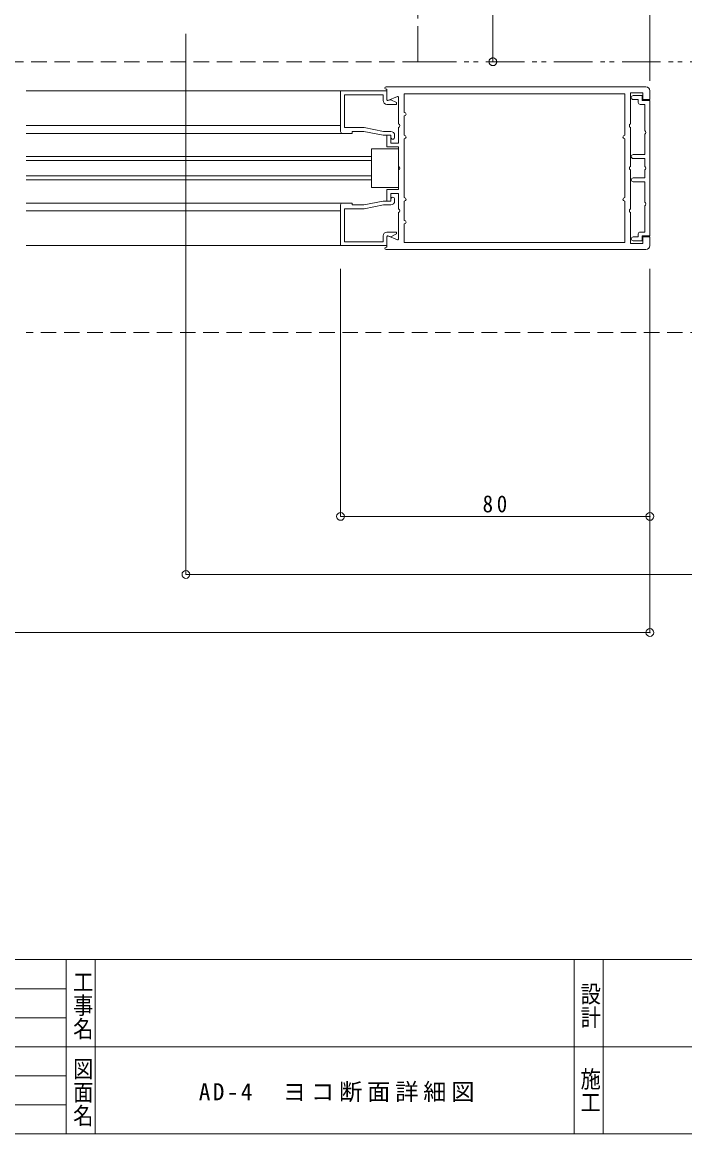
# Model space of a CAD drawing. Units: millimetres at full size, sheet at 1:2; details may follow other scales. Extents: x -822 to 1661, y -1160 to -613.
# Drawn here: x 297.2 to 468.6, y -1159.8 to -872.5 of the extents above; entities that cross this region are included whole.
import ezdxf
from ezdxf.enums import TextEntityAlignment as Align

# ---------------------------------------------------------------- set-up
doc = ezdxf.new("R2010")
doc.units = ezdxf.units.MM
doc.header["$LTSCALE"] = 2
doc.header["$PDMODE"] = 32
doc.header["$PDSIZE"] = 2
doc.linetypes.add('DASHED2', pattern=[3, 2, -1])
doc.linetypes.add('DOUBLE_CHAIN1', pattern=[8.8, 5, -1, 0.6, -0.6, 0.6, -1])
for name, color, linetype, lineweight in [('2-0_0', 2, 'DOUBLE_CHAIN1', 15), ('2-2_22_配置点', 7, 'Continuous', 18), ('F-E', 5, 'Continuous', 9)]:
    doc.layers.add(name, color=color, linetype=linetype, lineweight=lineweight)
doc.layers.add('F-7', color=7, linetype='Continuous')
doc.styles.add('@ＭＳ ゴシック', font='')
doc.styles.add('ＭＳ ゴシック', font='')
doc.styles.get('@ＭＳ ゴシック').set_extended_font_data('@MS Gothic')
doc.styles.get('ＭＳ ゴシック').set_extended_font_data('MS Gothic')

msp = doc.modelspace()

# ---------------------------------------------------------------- linework, layer by layer
at = {"layer": '2-0_0'}
for p, q in [((399.576, -732.726), (399.576, -882.726)), ((399.576, -882.726), (588.061, -882.726))]:
    msp.add_line(p, q, dxfattribs=at)
at = {"layer": '2-0_0', "color": 3, "linetype": 'Continuous', "lineweight": 9}
msp.add_line((418.977, -882.726), (418.977, -732.726), dxfattribs=at)
at = {"layer": '2-0_0', "color": 5}
msp.add_point((418.977, -882.726), dxfattribs=at)
at = {"layer": '2-2_22_配置点', "color": 3, "lineweight": 9}
for p, q in [((459.576, -857.559), (459.576, -887.622)), ((339.576, -1015.229), (339.576, -875.503)), ((379.576, -1000.229), (379.576, -936.226)), ((459.576, -1030.229), (459.576, -936.226)), ((379.576, -1000.229), (459.576, -1000.229)), ((339.576, -1015.229), (714.039, -1015.229)), ((113.47, -1030.229), (459.576, -1030.229))]:
    msp.add_line(p, q, dxfattribs=at)
at = {"layer": '2-2_22_配置点', "color": 4, "linetype": 'DASHED2', "lineweight": 5}
for p, q in [((399.576, -882.726), (97.47, -882.726)), ((588.061, -952.726), (298.281, -952.726))]:
    msp.add_line(p, q, dxfattribs=at)
at = {"layer": '2-2_22_配置点', "color": 4, "lineweight": 5}
for p, q in [((379.576, -890.226), (298.281, -890.226)), ((379.576, -899.226), (298.281, -899.226)), ((380.076, -901.226), (298.281, -901.226)), ((380.076, -919.226), (298.281, -919.226)), ((379.576, -921.226), (298.281, -921.226)), ((379.576, -930.226), (298.281, -930.226))]:
    msp.add_line(p, q, dxfattribs=at)
at = {"layer": '2-2_22_配置点'}
for p, q in [((379.576, -890.226), (379.576, -900.726)), ((391.576, -890.226), (379.576, -890.226)), ((391.576, -889.826), (391.376, -889.826)), ((391.576, -889.826), (391.576, -892.526)), ((459.576, -890.226), (459.576, -892.476)), ((380.576, -891.226), (380.576, -899.726)), ((380.576, -891.226), (390.576, -891.226)), ((390.576, -892.726), (390.576, -891.226)), ((392.576, -892.526), (391.826, -892.719)), ((391.85, -892.711), (394.303, -891.74)), ((394.076, -893.226), (392.576, -892.526)), ((394.076, -893.726), (394.076, -893.226)), ((394.576, -891.926), (394.576, -898.767)), ((396.076, -891.026), (453.076, -891.026)), ((396.076, -895.826), (396.076, -891.026)), ((453.076, -901.726), (453.076, -891.026)), ((454.576, -890.726), (454.576, -898.767)), ((457.776, -890.726), (454.576, -890.726)), ((459.576, -892.726), (457.576, -892.726)), ((459.576, -927.726), (459.576, -892.726)), ((394.076, -893.726), (391.576, -893.726)), ((458.276, -893.726), (457.076, -893.726)), ((458.276, -900.517), (458.276, -893.726)), ((396.076, -901.726), (396.076, -896.726)), ((380.076, -901.226), (382.576, -901.226)), ((380.576, -899.726), (385.675, -899.726)), ((382.576, -900.726), (385.576, -900.726)), ((382.576, -901.226), (382.576, -900.726)), ((385.576, -900.726), (390.576, -901.726)), ((385.675, -899.726), (390.675, -900.726)), ((390.576, -901.726), (392.576, -901.726)), ((390.675, -900.726), (392.576, -900.726)), ((391.576, -901.726), (391.576, -904.726)), ((392.576, -901.726), (392.576, -903.726)), ((393.576, -901.726), (393.576, -902.226)), ((394.576, -899.684), (394.576, -903.726)), ((454.576, -899.684), (454.576, -909.767)), ((458.276, -906.726), (458.276, -901.434)), ((394.576, -904.726), (391.576, -904.726)), ((394.576, -903.726), (392.576, -903.726)), ((394.576, -904.726), (394.576, -915.726)), ((396.076, -902.626), (396.076, -917.826)), ((453.076, -902.626), (453.076, -917.826)), ((387.576, -915.226), (387.576, -905.226)), ((394.576, -905.226), (387.576, -905.226)), ((455.276, -906.726), (458.276, -906.726)), ((458.276, -907.726), (455.276, -907.726)), ((458.276, -907.726), (458.276, -909.767)), ((454.576, -920.767), (454.576, -910.684)), ((455.276, -912.726), (458.276, -912.726)), ((458.276, -910.684), (458.276, -912.726)), ((394.576, -915.226), (387.576, -915.226)), ((391.576, -918.726), (391.576, -915.726)), ((394.576, -915.726), (391.576, -915.726)), ((458.276, -913.726), (455.276, -913.726)), ((458.276, -913.726), (458.276, -919.017)), ((380.076, -919.226), (382.576, -919.226)), ((382.576, -919.226), (382.576, -919.726)), ((385.576, -919.726), (390.576, -918.726)), ((390.576, -918.726), (392.576, -918.726)), ((392.576, -918.726), (392.576, -916.726)), ((394.576, -916.726), (392.576, -916.726)), ((393.576, -918.726), (393.576, -918.226)), ((394.576, -920.767), (394.576, -916.726)), ((396.076, -918.726), (396.076, -923.726)), ((453.076, -918.726), (453.076, -929.426)), ((379.576, -930.226), (379.576, -919.726)), ((380.576, -929.226), (380.576, -920.726)), ((380.576, -920.726), (385.675, -920.726)), ((382.576, -919.726), (385.576, -919.726)), ((385.675, -920.726), (390.675, -919.726)), ((390.675, -919.726), (392.576, -919.726)), ((394.576, -928.526), (394.576, -921.684)), ((454.576, -929.726), (454.576, -921.684)), ((458.276, -919.934), (458.276, -926.726)), ((396.076, -924.626), (396.076, -929.426)), ((390.576, -927.726), (390.576, -929.226)), ((394.076, -926.726), (391.576, -926.726)), ((392.576, -927.926), (391.826, -927.732)), ((394.303, -928.711), (391.85, -927.74)), ((394.076, -927.226), (392.576, -927.926)), ((394.076, -926.726), (394.076, -927.226)), ((458.276, -926.726), (457.076, -926.726)), ((459.576, -927.726), (457.576, -927.726)), ((391.576, -930.226), (379.576, -930.226)), ((380.576, -929.226), (390.576, -929.226)), ((391.576, -930.626), (391.376, -930.626)), ((391.576, -930.626), (391.576, -927.926)), ((453.076, -929.426), (396.076, -929.426)), ((459.576, -927.976), (457.776, -927.976)), ((459.576, -930.226), (459.576, -927.976)), ((458.576, -931.226), (391.376, -931.226))]:
    msp.add_line(p, q, dxfattribs=at)
at = {"layer": '2-2_22_配置点', "lineweight": 15}
msp.add_line((458.576, -889.226), (391.376, -889.226), dxfattribs=at)
at = {"layer": '2-2_22_配置点', "color": 1, "lineweight": 9}
for p, q in [((387.576, -907.226), (298.281, -907.226)), ((387.576, -908.226), (298.281, -908.226)), ((387.576, -912.226), (298.281, -912.226)), ((387.576, -913.226), (298.281, -913.226))]:
    msp.add_line(p, q, dxfattribs=at)
at = {"layer": '2-2_22_配置点'}
for points in [[(455.276, -891.476), (457.576, -891.476), (457.576, -892.726)], [(456.576, -893.226), (456.576, -892.476), (455.276, -892.476)], [(459.576, -892.476), (457.776, -892.476), (457.776, -890.726)], [(456.576, -927.226), (456.576, -927.976), (455.276, -927.976)], [(455.276, -928.976), (457.576, -928.976), (457.576, -927.726)], [(457.776, -927.976), (457.776, -929.726), (454.576, -929.726)]]:
    msp.add_lwpolyline(points, dxfattribs=at)
for centre, radius, start, end in [((391.376, -889.526), 0.3, 90, 270), ((458.576, -890.226), 1, 360, 90), ((391.576, -892.726), 1, 180, 270), ((391.776, -892.526), 0.2, 180, 284.47751), ((391.776, -892.526), 0.2, 180, 291.61612), ((394.376, -891.926), 0.2, 0, 111.61612), ((455.276, -891.976), 0.5, 90, 270), ((457.076, -893.226), 0.5, 180, 270), ((396.076, -896.276), 0.45, 270, 90), ((394.376, -899.226), 0.5, 293.57818, 66.42182), ((454.776, -899.226), 0.5, 113.57818, 246.42182), ((380.076, -900.726), 0.5, 180, 270), ((392.576, -901.726), 1, 0, 90), ((396.076, -902.176), 0.45, 270, 90), ((453.076, -902.176), 0.45, 90, 270), ((458.076, -900.976), 0.5, 293.57818, 66.42182), ((393.076, -902.226), 0.5, 180, 0), ((455.276, -907.226), 0.5, 90, 270), ((394.376, -910.226), 0.5, 293.57818, 66.42182), ((454.776, -910.226), 0.5, 113.57818, 246.42182), ((458.076, -910.226), 0.5, 293.57818, 66.42182), ((455.276, -913.226), 0.5, 90, 270), ((380.076, -919.726), 0.5, 90, 180), ((393.076, -918.226), 0.5, 0, 180), ((392.576, -918.726), 1, 270, 0), ((396.076, -918.276), 0.45, 270, 90), ((453.076, -918.276), 0.45, 90, 270), ((458.076, -919.476), 0.5, 293.57818, 66.42182), ((394.376, -921.226), 0.5, 293.57818, 66.42182), ((454.776, -921.226), 0.5, 113.57818, 246.42182), ((396.076, -924.176), 0.45, 270, 90), ((391.576, -927.726), 1, 90, 180), ((391.776, -927.926), 0.2, 75.52249, 180), ((391.776, -927.926), 0.2, 68.38388, 180), ((457.076, -927.226), 0.5, 90, 180), ((391.376, -930.926), 0.3, 90, 270), ((394.376, -928.526), 0.2, 248.38388, 0), ((455.276, -928.476), 0.5, 90, 270), ((458.576, -930.226), 1, 270, 0)]:
    msp.add_arc(centre, radius, start, end, dxfattribs=at)
at = {"layer": '2-2_22_配置点', "color": 5}
for p in [(379.576, -1000.229), (459.576, -1000.229), (339.576, -1015.229), (459.576, -1030.229)]:
    msp.add_point(p, dxfattribs=at)
at = {"layer": 'F-E'}
for p, q in [((17.557, -1114.774), (308.657, -1114.774)), ((308.657, -1114.774), (440.007, -1114.774)), ((440.007, -1114.774), (574.357, -1114.774)), ((308.657, -1122.274), (181.679, -1122.274)), ((308.657, -1129.774), (181.679, -1129.774)), ((308.657, -1137.274), (181.679, -1137.274)), ((440.007, -1137.274), (308.657, -1137.274)), ((574.357, -1137.274), (440.007, -1137.274)), ((308.657, -1144.774), (181.679, -1144.774)), ((308.657, -1152.274), (181.679, -1152.274)), ((801.557, -1159.774), (17.557, -1159.774))]:
    msp.add_line(p, q, dxfattribs=at)
for points in [[(308.657, -1114.774), (308.657, -1137.274), (308.657, -1159.774)], [(316.157, -1114.774), (316.157, -1137.274), (316.157, -1159.774)], [(440.007, -1114.774), (440.007, -1137.274), (440.007, -1159.774)], [(447.507, -1114.774), (447.507, -1137.274), (447.507, -1159.774)]]:
    msp.add_lwpolyline(points, dxfattribs=at)

# ---------------------------------------------------------------- texts
at = {"layer": '2-2_22_配置点', "insert": (416.326, -999.229), "char_height": 4.399, "attachment_point": 7, "style": 'ＭＳ ゴシック'}
msp.add_mtext('\\T1.36;\\W0.9;80', dxfattribs=at)
at = {"layer": 'F-7', "insert": (342.926, -1151.647), "char_height": 4.399, "attachment_point": 7, "style": 'ＭＳ ゴシック'}
msp.add_mtext('\\T1.21;AD-4\u3000ヨコ断面詳細図', dxfattribs=at)
at = {"layer": 'F-E', "color": 7, "style": '@ＭＳ ゴシック', "width": 1.15}
for s, p in [('工事名', (309.885, -1117.493)), ('設計', (441.145, -1120.576)), ('図面名', (309.889, -1139.937)), ('施工', (441.125, -1142.557))]:
    msp.add_text(s, height=3.849, rotation=270, dxfattribs=at).set_placement(p, align=Align.BOTTOM_LEFT)

doc.saveas('drawing.dxf')
